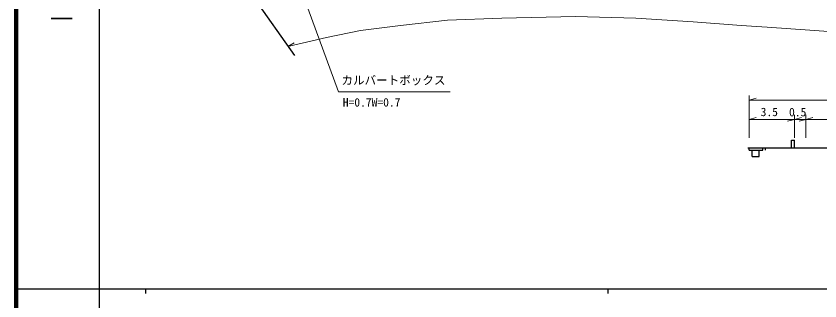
# Model space of a CAD drawing. Units: millimetres, scale not verified. Extents: x 40000 to 680000, y 20000 to 380000.
# Drawn here: x 40000 to 213908, y 202409 to 264099 of the extents above; entities that cross this region are included whole.
import ezdxf
from ezdxf.enums import TextEntityAlignment as Align

# ---------------------------------------------------------------- set-up
doc = ezdxf.new("R2010")
doc.units = ezdxf.units.MM
doc.header["$LTSCALE"] = 1000
for name, color, linetype, lineweight in [('M-BGD', 7, 'Continuous', 25), ('M-BMK-OTRS', 5, 'Continuous', 25), ('M-STR-HTXT', 7, 'Continuous', 13), ('M-TTL', 2, 'Continuous', 140), ('M-TTL-BAND', 7, 'Continuous', 25)]:
    doc.layers.add(name, color=color, linetype=linetype, lineweight=lineweight)
doc.styles.add('@ＭＳ ゴシック', font='')
doc.styles.add('ＭＳ ゴシック', font='')
doc.styles.get('@ＭＳ ゴシック').set_extended_font_data('@MS Gothic')
doc.styles.get('ＭＳ ゴシック').set_extended_font_data('MS Gothic')

msp = doc.modelspace()

# ---------------------------------------------------------------- linework, layer by layer
at = {"layer": 'M-BGD'}
for p, q in [((207723, 235533), (207723, 237212)), ((207723, 237212), (208410, 237212)), ((208410, 235533), (208410, 237212)), ((198340, 235533), (245335, 235533)), ((198585, 235042), (198585, 235533)), ((198585, 235042), (201530, 235042)), ((199260, 233692), (199260, 235042)), ((200794, 233692), (200794, 235042)), ((201530, 235042), (201530, 235533)), ((202078, 235533), (202078, 235042)), ((199260, 233692), (200794, 233692))]:
    msp.add_line(p, q, dxfattribs=at)
at = {"layer": 'M-BMK-OTRS'}
msp.add_line((82380, 280943), (100204, 255555), dxfattribs=at)
at = {"layer": 'M-STR-HTXT'}
for p, q in [((98419, 278825), (109740, 247719)), ((123163, 262044), (133324, 263195)), ((133324, 263195), (145115, 263674)), ((145115, 263674), (161053, 264013)), ((161053, 264013), (174090, 263630)), ((174090, 263630), (186456, 262863)), ((186456, 262863), (196876, 262055)), ((107154, 259456), (114535, 260990)), ((114535, 260990), (123163, 262044)), ((196876, 262055), (202524, 261699)), ((345632, 251569), (202524, 261699)), ((98812, 257538), (107154, 259456)), ((98812, 257538), (100180, 258283)), ((109740, 247719), (133894, 247719)), ((198585, 237739), (198585, 246868)), ((198585, 245868), (200085, 246288)), ((198585, 245868), (244967, 245868)), ((198585, 241726), (200085, 242146)), ((208410, 242726), (208410, 237739)), ((208410, 241726), (209910, 242146)), ((210884, 242726), (210884, 237739)), ((210884, 241726), (212384, 242146)), ((198585, 241726), (208410, 241726)), ((208410, 241726), (206910, 241306)), ((208410, 241726), (210884, 241726)), ((210884, 241726), (209384, 241306)), ((210884, 241726), (222695, 241726))]:
    msp.add_line(p, q, dxfattribs=at)
at = {"layer": 'M-TTL'}
msp.add_line((40000, 380000), (40000, 20000), dxfattribs=at)
at = {"layer": 'M-TTL-BAND'}
for p, q in [((58000, 370000), (58000, 20000)), ((40000, 205000), (579000, 205000)), ((68000, 205000), (68000, 204000)), ((168000, 205000), (168000, 204000))]:
    msp.add_line(p, q, dxfattribs=at)

# ---------------------------------------------------------------- texts
at = {"layer": 'M-STR-HTXT', "style": 'ＭＳ ゴシック'}
for s, p in [('カルバートボックス', (110394, 248719)), ('H=0.7W=0.7', (110686, 243948)), ('3.5', (201081, 241875)), ('0.5', (207230, 241836))]:
    msp.add_text(s, height=1833, dxfattribs=at).set_placement(p, align=Align.BOTTOM_LEFT)
at = {"layer": 'M-TTL-BAND', "style": '@ＭＳ ゴシック'}
msp.add_text('縮尺千分の一', height=3666, rotation=270, dxfattribs=at).set_placement((49777, 261030), align=Align.MIDDLE_RIGHT)

doc.saveas('drawing.dxf')
